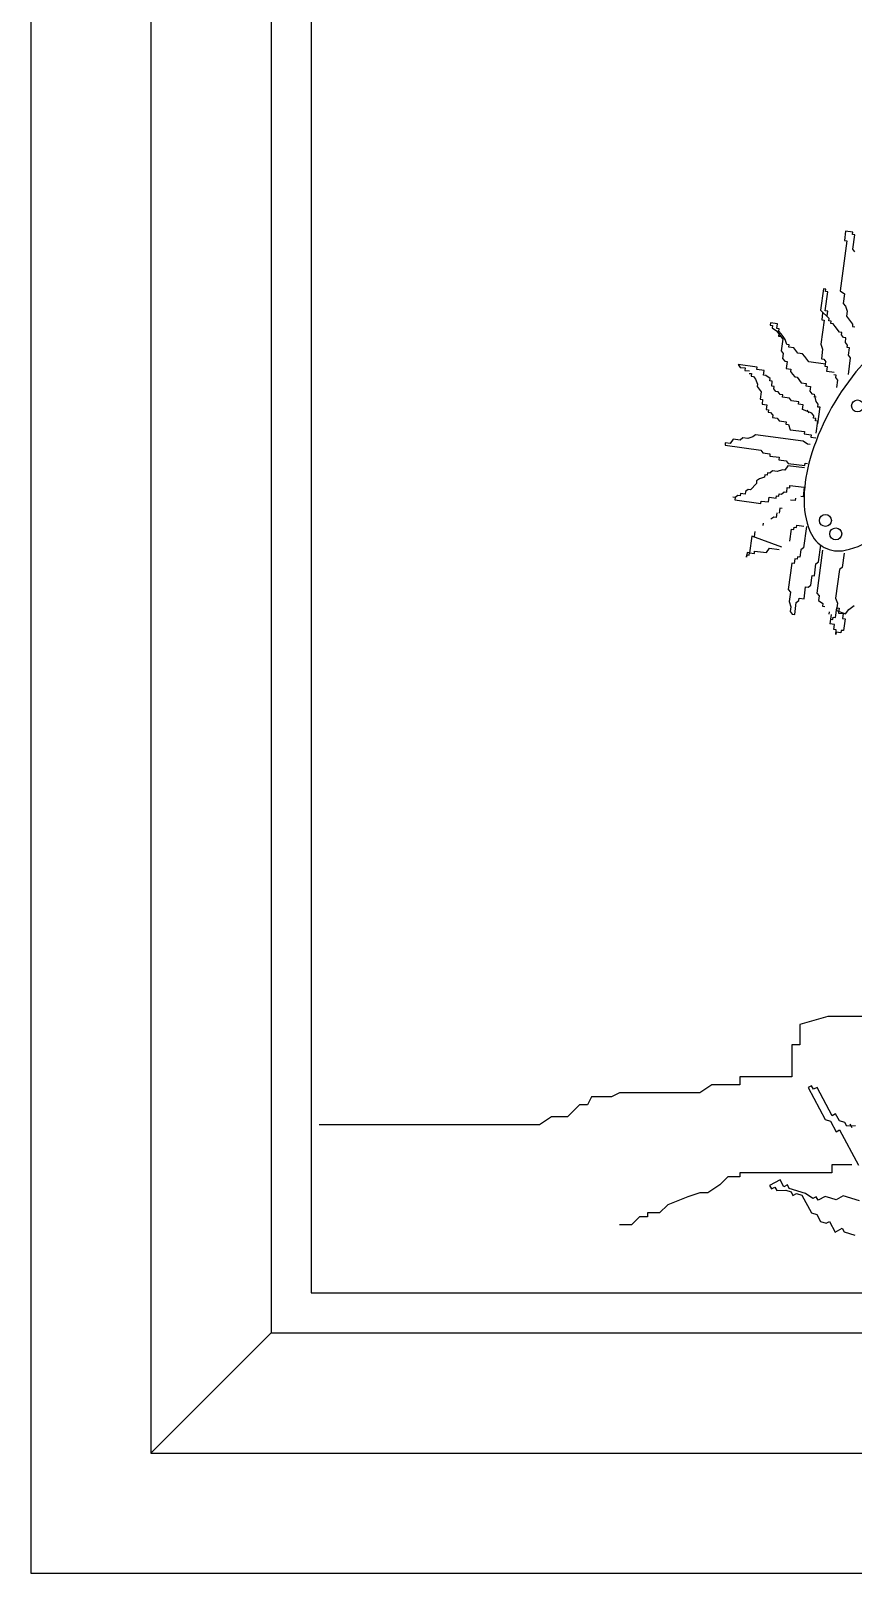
# Model space of a CAD drawing. Header units: inches. Extents: x 6 to 48.5, y 12.5 to 37.3.
# Drawn here: x 8.1176 to 8.2738, y 14.7063 to 14.9993 of the extents above; entities that cross this region are included whole.
import ezdxf

# ---------------------------------------------------------------- set-up
doc = ezdxf.new("R2010")
doc.units = ezdxf.units.IN
doc.header["$MEASUREMENT"] = 0
doc.layers.add('02', color=2, linetype='Continuous')
doc.layers.add('4', color=4, linetype='Continuous')

msp = doc.modelspace()

# ---------------------------------------------------------------- linework, layer by layer
at = {"layer": '02'}
for p, q in [((8.26845, 14.93557), (8.26857, 14.93648)), ((8.2689, 14.93551), (8.26845, 14.93557)), ((8.26878, 14.93461), (8.2689, 14.93551)), ((8.27013, 14.93443), (8.26878, 14.93461)), ((8.27053, 14.93391), (8.27007, 14.93397)), ((8.27047, 14.93346), (8.27053, 14.93391)), ((8.27086, 14.93295), (8.27047, 14.93346)), ((8.27068, 14.93159), (8.27086, 14.93295)), ((8.26282, 14.91054), (8.26276, 14.91009)), ((8.26424, 14.91081), (8.26379, 14.91087)), ((8.26448, 14.91262), (8.26424, 14.91081)), ((8.25923, 14.90779), (8.25911, 14.90689)), ((8.25981, 14.90864), (8.25969, 14.90773)), ((8.26026, 14.90858), (8.25981, 14.90864)), ((8.26276, 14.91009), (8.26186, 14.91021)), ((8.25667, 14.90583), (8.25661, 14.90538)), ((8.25866, 14.90695), (8.25815, 14.90655)), ((8.25911, 14.90689), (8.25866, 14.90695)), ((8.26174, 14.90239), (8.26204, 14.90466)), ((8.26204, 14.90466), (8.26249, 14.9046)), ((8.26249, 14.9046), (8.26255, 14.90505)), ((8.26255, 14.90505), (8.26301, 14.90499)), ((8.26301, 14.90499), (8.26307, 14.90544)), ((8.26307, 14.90544), (8.26442, 14.90526)), ((8.2545, 14.90336), (8.25408, 14.90019)), ((8.2602, 14.90122), (8.2545, 14.90336)), ((8.25507, 14.9042), (8.25495, 14.9033)), ((8.25363, 14.90025), (8.25351, 14.89934)), ((8.25351, 14.89934), (8.25357, 14.8998)), ((8.25357, 14.8998), (8.25402, 14.89974)), ((8.25408, 14.90019), (8.25363, 14.90025)), ((8.25402, 14.89974), (8.25408, 14.90019)), ((8.25408, 14.90019), (8.25499, 14.90007)), ((8.25499, 14.90007), (8.25505, 14.90052)), ((8.25505, 14.90052), (8.25731, 14.90022)), ((8.25731, 14.90022), (8.25788, 14.90107)), ((8.25788, 14.90107), (8.25969, 14.90083)), ((8.26795, 14.90065), (8.26687, 14.89251)), ((8.26687, 14.89251), (8.26727, 14.89199)), ((8.26727, 14.89199), (8.26715, 14.89109)), ((8.26715, 14.89109), (8.26799, 14.89052)), ((8.26799, 14.89052), (8.26793, 14.89006)), ((8.26793, 14.89006), (8.26838, 14.89)), ((8.26917, 14.88898), (8.26911, 14.88853)), ((8.26956, 14.88847), (8.26932, 14.88666)), ((8.14041, 14.72916), (8.16323, 14.75198))]:
    msp.add_line(p, q, dxfattribs=at)
for points in [[(8.16323, 15.11707), (8.16323, 14.75198), (8.52832, 14.75198), (8.52832, 15.11707)], [(8.17084, 15.10946), (8.17084, 14.75959), (8.52071, 14.75959), (8.52071, 15.10946)]]:
    msp.add_lwpolyline(points, close=True, dxfattribs=at)
for points in [[(8.2741, 14.95738), (8.27371, 14.95789), (8.27407, 14.96061), (8.27362, 14.96067), (8.27368, 14.96112), (8.27232, 14.9613), (8.27208, 14.95949), (8.27253, 14.95943), (8.27127, 14.94993), (8.27212, 14.94936), (8.27188, 14.94755), (8.27227, 14.94703), (8.2726, 14.94607), (8.27248, 14.94516), (8.27287, 14.94465), (8.27327, 14.94414), (8.27366, 14.94363), (8.2736, 14.94317), (8.27405, 14.94311)], [(8.2688, 14.94519), (8.26892, 14.9461), (8.26847, 14.94616), (8.26895, 14.94978), (8.2685, 14.94984), (8.26856, 14.95029), (8.2681, 14.95035), (8.26756, 14.94628)], [(8.27285, 14.93407), (8.27327, 14.93723), (8.27288, 14.93775), (8.27306, 14.9391), (8.2726, 14.93916), (8.27266, 14.93962), (8.27227, 14.94013), (8.27239, 14.94103), (8.27194, 14.94109), (8.27155, 14.94161), (8.27161, 14.94206), (8.27116, 14.94212), (8.27037, 14.94314), (8.26998, 14.94366), (8.26953, 14.94372), (8.26959, 14.94417), (8.26913, 14.94423), (8.26919, 14.94468), (8.26756, 14.94628)], [(8.26796, 14.94576), (8.26778, 14.94441), (8.26823, 14.94435), (8.26763, 14.93982), (8.26796, 14.93886), (8.26772, 14.93705), (8.26817, 14.93699), (8.26857, 14.93648)], [(8.26851, 14.93602), (8.26534, 14.93644), (8.26495, 14.93696), (8.26455, 14.93747), (8.26416, 14.93798), (8.26326, 14.9381), (8.26286, 14.93861), (8.26247, 14.93913), (8.26157, 14.93925), (8.26163, 14.9397), (8.26117, 14.93976), (8.26084, 14.94072), (8.26045, 14.94124), (8.26006, 14.94175), (8.25967, 14.94226), (8.25973, 14.94271), (8.25927, 14.94277), (8.25939, 14.94368), (8.25804, 14.94386), (8.25798, 14.94341), (8.25843, 14.94335), (8.25837, 14.94289), (8.25921, 14.94232)], [(8.25921, 14.94232), (8.26039, 14.94078), (8.26009, 14.93852), (8.26048, 14.93801), (8.26036, 14.93711), (8.26075, 14.93659), (8.26121, 14.93653), (8.26103, 14.93518), (8.26193, 14.93506), (8.26187, 14.9346), (8.26226, 14.93409), (8.26266, 14.93358), (8.26311, 14.93352), (8.26389, 14.93249), (8.2648, 14.93237), (8.26474, 14.93192), (8.26564, 14.9318), (8.26552, 14.9309), (8.26592, 14.93038), (8.26637, 14.93032)], [(8.25961, 14.94181), (8.25955, 14.94136), (8.26, 14.9413)], [(8.26589, 14.9267), (8.26414, 14.9274), (8.26426, 14.9283), (8.26335, 14.92842), (8.26341, 14.92887), (8.26206, 14.92905), (8.26166, 14.92957), (8.26031, 14.92975), (8.26037, 14.9302), (8.25991, 14.93026), (8.25952, 14.93077), (8.25907, 14.93083), (8.25868, 14.93134), (8.25874, 14.9318), (8.25828, 14.93186), (8.2584, 14.93276), (8.25795, 14.93282), (8.25801, 14.93327), (8.25717, 14.93385), (8.25671, 14.93391), (8.25684, 14.93481), (8.25548, 14.93499), (8.25554, 14.93544), (8.25192, 14.93592), (8.25231, 14.93541), (8.25322, 14.93529), (8.25316, 14.93484), (8.25406, 14.93472)], [(8.254, 14.93427), (8.25445, 14.93421), (8.25439, 14.93375), (8.25485, 14.93369), (8.25524, 14.93318), (8.25557, 14.93222), (8.25551, 14.93176), (8.2559, 14.93125), (8.25629, 14.93074), (8.25611, 14.92938), (8.25657, 14.92932), (8.25645, 14.92842), (8.25735, 14.9283), (8.25723, 14.92739), (8.25768, 14.92733), (8.25762, 14.92688), (8.25808, 14.92682), (8.25847, 14.92631), (8.25841, 14.92586), (8.25931, 14.92574), (8.25971, 14.92522), (8.26106, 14.92504), (8.261, 14.92459), (8.26146, 14.92453), (8.26179, 14.92357), (8.2645, 14.92321), (8.26444, 14.92275), (8.2658, 14.92257), (8.26574, 14.92212), (8.26664, 14.922)], [(8.26631, 14.92987), (8.26676, 14.92981)], [(8.26637, 14.93032), (8.26664, 14.92891), (8.26703, 14.92839), (8.26697, 14.92794), (8.26742, 14.92788), (8.267, 14.92471)], [(8.26543, 14.92676), (8.26504, 14.92728)], [(8.26676, 14.9229), (8.26706, 14.92517), (8.26661, 14.92523), (8.26667, 14.92568), (8.26622, 14.92574), (8.26628, 14.92619), (8.26589, 14.9267)], [(8.26556, 14.92076), (8.26511, 14.92082), (8.26426, 14.9214), (8.25521, 14.9226), (8.2547, 14.9222), (8.25374, 14.92187), (8.25283, 14.92199), (8.25232, 14.9216), (8.25096, 14.92178), (8.25039, 14.92093), (8.24948, 14.92105), (8.24942, 14.9206), (8.25621, 14.9197), (8.2566, 14.91919), (8.25796, 14.91901), (8.2579, 14.91856), (8.25971, 14.91832), (8.25965, 14.91786), (8.26101, 14.91768), (8.2614, 14.91717), (8.26457, 14.91675), (8.26463, 14.9172), (8.26508, 14.91714)], [(8.26451, 14.9163), (8.26134, 14.91672), (8.26077, 14.91587), (8.26031, 14.91593), (8.25935, 14.9156), (8.25844, 14.91572), (8.25793, 14.91533), (8.25748, 14.91539), (8.25742, 14.91494), (8.25697, 14.915), (8.25691, 14.91455), (8.25594, 14.91421), (8.25543, 14.91382), (8.25537, 14.91337), (8.25429, 14.91213), (8.25383, 14.91219), (8.25332, 14.9118), (8.25326, 14.91135), (8.25236, 14.91147), (8.2523, 14.91101), (8.25184, 14.91107), (8.25133, 14.91068), (8.25088, 14.91074)], [(8.25133, 14.91068), (8.25127, 14.91023), (8.25625, 14.90957), (8.25631, 14.91002), (8.25766, 14.90984), (8.25778, 14.91075), (8.25914, 14.91057), (8.2592, 14.91102), (8.25965, 14.91096), (8.25971, 14.91141), (8.26017, 14.91135), (8.26068, 14.91174), (8.26113, 14.91168), (8.26125, 14.91259), (8.2617, 14.91253), (8.26176, 14.91298), (8.26448, 14.91262)], [(8.26487, 14.9052), (8.26433, 14.90113), (8.26382, 14.90074), (8.26364, 14.89938), (8.26319, 14.89944), (8.26313, 14.89899), (8.26268, 14.89905), (8.26256, 14.89814), (8.2621, 14.8982), (8.26144, 14.89323), (8.26184, 14.89271), (8.2616, 14.8909), (8.26193, 14.88994), (8.26181, 14.88904), (8.2622, 14.88852), (8.26265, 14.88846), (8.26295, 14.89072), (8.26347, 14.89112), (8.26353, 14.89157), (8.26443, 14.89145), (8.26473, 14.89371), (8.26518, 14.89365), (8.2657, 14.89404), (8.26594, 14.89585), (8.26639, 14.89579), (8.26669, 14.89806), (8.2672, 14.89845), (8.26762, 14.90161)], [(8.27203, 14.90011), (8.27166, 14.89739), (8.27115, 14.897), (8.27043, 14.89157), (8.27076, 14.89061), (8.27064, 14.8897), (8.2711, 14.88964), (8.27098, 14.88874), (8.27188, 14.88862), (8.27176, 14.88771), (8.27221, 14.88765), (8.27191, 14.88539), (8.27146, 14.88545), (8.2714, 14.885), (8.2705, 14.88512), (8.27044, 14.88467), (8.27056, 14.88557), (8.2701, 14.88563), (8.27022, 14.88654), (8.26932, 14.88666)], [(8.26944, 14.88756), (8.26989, 14.8875), (8.26995, 14.88795), (8.2704, 14.88789), (8.27064, 14.8897), (8.27058, 14.88925), (8.27233, 14.88856), (8.27291, 14.8894), (8.27393, 14.89019)], [(8.30698, 14.81207), (8.26895, 14.81207), (8.26363, 14.81055), (8.26363, 14.80674), (8.26211, 14.80674), (8.26211, 14.80066), (8.25222, 14.80066), (8.25222, 14.79914), (8.2469, 14.79914), (8.24462, 14.79762), (8.2294, 14.79762), (8.22788, 14.79686), (8.22408, 14.79686), (8.22332, 14.79534), (8.2218, 14.79534), (8.22028, 14.79381), (8.21952, 14.79305), (8.21647, 14.79305), (8.21419, 14.79153), (8.17236, 14.79153)], [(8.27423, 14.79133), (8.27253, 14.79129), (8.27218, 14.79196), (8.27115, 14.79227), (8.27043, 14.79361), (8.26976, 14.79325), (8.2669, 14.79862), (8.26623, 14.79827), (8.26587, 14.79894), (8.2652, 14.79858), (8.26842, 14.79254), (8.26945, 14.79223), (8.27052, 14.79021), (8.27119, 14.79057), (8.27477, 14.78386)], [(8.27356, 14.79097), (8.27321, 14.79164)], [(8.27352, 14.78393), (8.26972, 14.78393), (8.26972, 14.78241), (8.25222, 14.78241), (8.25222, 14.78164), (8.24994, 14.78164), (8.24842, 14.78012), (8.24614, 14.7786), (8.24462, 14.7786), (8.24233, 14.77784), (8.23853, 14.77632), (8.23701, 14.7748), (8.23473, 14.7748), (8.23473, 14.77404), (8.23321, 14.77404), (8.23169, 14.77252), (8.2294, 14.77252)], [(8.27495, 14.77706), (8.27186, 14.778), (8.27052, 14.77728), (8.26949, 14.7776), (8.26846, 14.77791), (8.26712, 14.77719), (8.26676, 14.77786), (8.26609, 14.77751), (8.2647, 14.77849), (8.26162, 14.77943), (8.26126, 14.7801), (8.26059, 14.77974), (8.25987, 14.78109), (8.25786, 14.78001), (8.25822, 14.77934), (8.25889, 14.7797), (8.25925, 14.77903), (8.26095, 14.77907), (8.26197, 14.77876), (8.26233, 14.77809), (8.263, 14.77845), (8.26403, 14.77813), (8.26582, 14.77478), (8.26685, 14.77446), (8.26757, 14.77312), (8.2686, 14.77281), (8.26927, 14.77317), (8.27034, 14.77115), (8.27168, 14.77187), (8.27204, 14.7712), (8.27307, 14.77088), (8.2741, 14.77057)]]:
    msp.add_lwpolyline(points, dxfattribs=at)
msp.add_lwpolyline([(8.26559, 14.91808, 0.06364), (8.26443, 14.91084, 0.103576), (8.2656, 14.90419, 0.367652), (8.27226, 14.90066, 0.103576), (8.27842, 14.90345, 0.06364), (8.28374, 14.90849, 0.099891), (8.29243, 14.92494, 0.06364), (8.29359, 14.93218, 0.103576), (8.29242, 14.93883, 0.367652), (8.28576, 14.94236, 0.103576), (8.2796, 14.93957, 0.06364), (8.27428, 14.93453, 0.099891), (8.26559, 14.91808)], format="xyb", dxfattribs=at)
for centre in [(8.27459, 14.92808), (8.26848, 14.90633), (8.27044, 14.90377)]:
    msp.add_circle(centre, 0.00114, dxfattribs=at)
at = {"layer": '4'}
for p, q in [((8.11759, 15.16271), (8.11759, 14.70634)), ((8.11759, 14.70634), (8.57396, 14.70634))]:
    msp.add_line(p, q, dxfattribs=at)
msp.add_lwpolyline([(8.14041, 15.13989), (8.14041, 14.72916), (8.55114, 14.72916), (8.55114, 15.13989)], close=True, dxfattribs=at)

doc.saveas('drawing.dxf')
